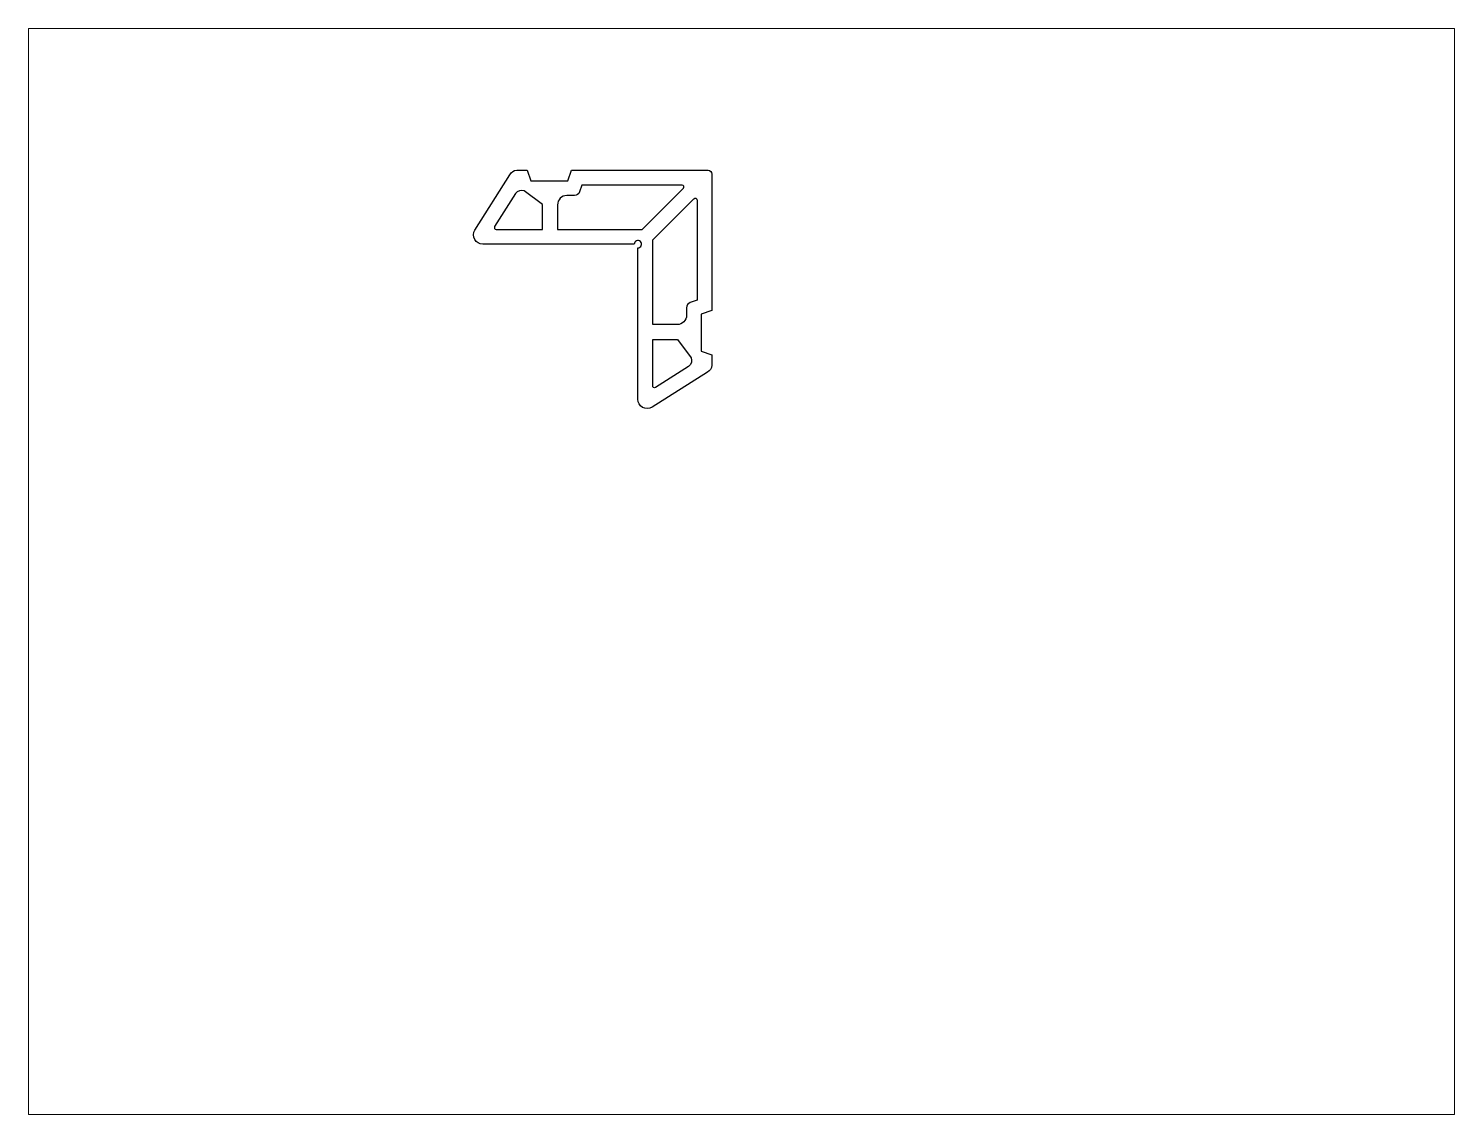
# Paper-space layout 'Layout1' of a CAD drawing. Extents: x 27 to 240, y 20 to 183.
# The model-space entities are those that its viewports show. They can reach past a viewport. Long polylines and large blocks are cut down to what shows.
import ezdxf

# ---------------------------------------------------------------- set-up
doc = ezdxf.new("R2010")
doc.units = 0
doc.header["$LTSCALE"] = 15
doc.layers.get('0').update_dxf_attribs({"linetype": 'CONTINUOUS'})

msp = doc.modelspace()

# ---------------------------------------------------------------- linework, layer by layer
at = {"color": 0, "linetype": 'CONTINUOUS', "ltscale": 0.05}
for points in [[(182.48, 200.91), (179.64, 199.91), (179.64, 189.91), (182.48, 188.91), (182.48, 186.11, -0.302035), (181.28, 184.25), (166.31, 174.79, -0.590696), (162.48, 176.91), (162.48, 217.87, 2.414214), (161.48, 218.87), (120.52, 218.87, -0.590696), (118.41, 222.7), (127.86, 237.67, -0.302035), (129.72, 238.87), (132.52, 238.87), (133.52, 236.03), (143.52, 236.03), (144.52, 238.87), (181.48, 238.87, -0.414214), (182.48, 237.87)], [(123.73, 223.63, 0.590696), (124.15, 222.87), (136.7, 222.87), (136.7, 229.6), (131.71, 233.28, 0.336704), (129.39, 232.59)], [(143.52, 232.03), (143.25, 232.03, 0.414214), (140.75, 229.53), (140.75, 222.87), (163.65, 222.87), (174.8, 234.01, 0.668179), (174.44, 234.87), (147.35, 234.87), (146.71, 233.03, -0.318166), (145.29, 232.03)], [(175.64, 199.64, -0.414214), (173.14, 197.14), (166.48, 197.14), (166.48, 220.04), (177.63, 231.18, -0.668179), (178.48, 230.83), (178.48, 203.74), (176.64, 203.09, 0.318166), (175.64, 201.68), (175.64, 199.91)], [(166.48, 180.54), (166.48, 193.09), (173.22, 193.09), (176.89, 188.1, -0.336704), (176.21, 185.78), (167.25, 180.11, -0.590696)]]:
    msp.add_lwpolyline(points, format="xyb", close=True, dxfattribs=at)

psp = doc.layouts.get("Layout1")

# ---------------------------------------------------------------- viewports
at = {"layer": '0', "color": 0, "linetype": 'BYBLOCK', "ltscale": 0.05}
psp.add_viewport(center=(133.35, 101.6), size=(213.36, 162.56), view_center_point=(190.51, 130.3), view_height=293.8955, dxfattribs=at)

doc.saveas('drawing.dxf')
